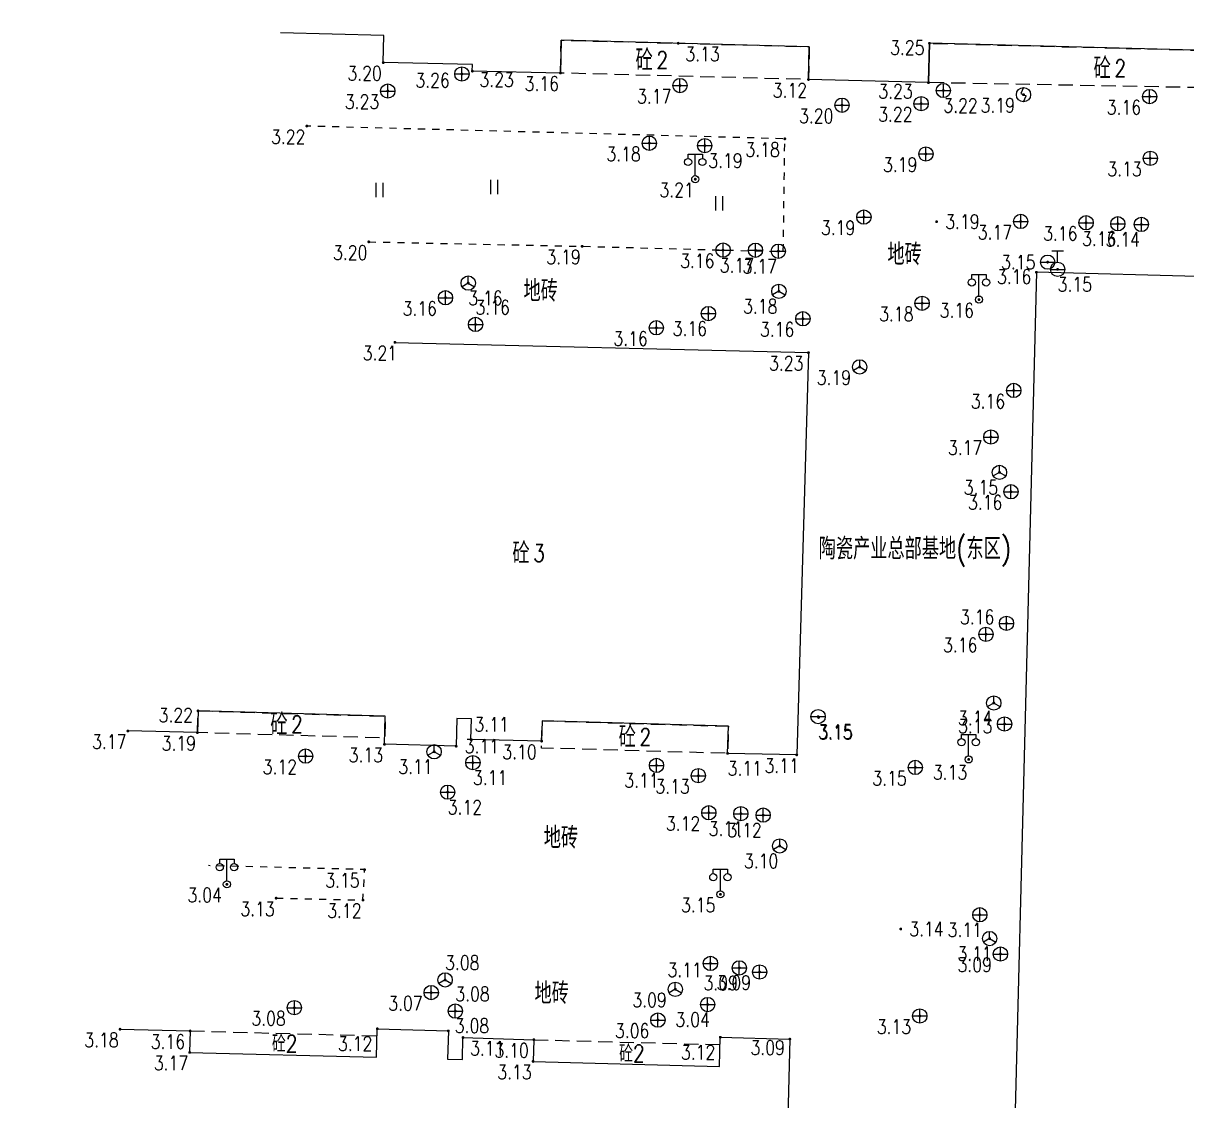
# Model space of a CAD drawing. Extents: x 500064 to 501389, y 2542464 to 2545400.
# Drawn here: x 500655.2 to 500736.5, y 2544872.4 to 2544947.7 of the extents above; entities that cross this region are included whole.
import ezdxf
from ezdxf.enums import TextEntityAlignment as Align

# ---------------------------------------------------------------- set-up
doc = ezdxf.new("R2010")
doc.units = 0
doc.header["$LTSCALE"] = 0.5
doc.linetypes.add('X5', pattern=[3, 2, -1])
doc.linetypes.add('X6', pattern=[2, 1, -1])
doc.layers.get('0').update_dxf_attribs({"linetype": 'CONTINUOUS', "lineweight": 5})
doc.layers.add('GCD', color=8, linetype='CONTINUOUS')
doc.layers.add('地形图', color=8, linetype='CONTINUOUS')
doc.styles.add('HZ', font='romans.shx', dxfattribs={"width": 0.8, "bigfont": 'hztxt.shx'})

# ---------------------------------------------------------------- blocks, each defined once
blk = doc.blocks.new('gc121')
for p, q in [((-0.5, -1), (-0.5, 1)), ((0.5, -1), (0.5, 1))]:
    blk.add_line(p, q)
blk = doc.blocks.new('gc042')
blk.add_line((-1, 0), (1, 0))
blk.add_circle((0, 0), 1)
blk = doc.blocks.new('gc050')
for p, q in [((0, 1), (-0.38, 0.18)), ((-0.38, 0.18), (0.38, -0.18)), ((0, -1), (0.38, -0.18))]:
    blk.add_line(p, q)
blk.add_circle((0, 0), 1)
blk = doc.blocks.new('gc133')
for p, q in [((-0.8, 2.6), (0.8, 2.6)), ((0, 1), (0, 2.6)), ((-1, 0), (1, 0))]:
    blk.add_line(p, q)
blk.add_circle((0, 0), 1)
blk = doc.blocks.new('gc048')
for q in [(-0.87, -0.5), (0, 1), (0.87, -0.5)]:
    blk.add_line((0, 0), q)
blk.add_circle((0, 0), 1)
blk = doc.blocks.new('gc097')
for p, q in [((-1, 2.9), (-1, 3.5)), ((-1, 3.5), (1, 3.5)), ((0, 0.5), (0, 3.5)), ((1, 3.5), (1, 2.9))]:
    blk.add_line(p, q)
for centre in [(-1, 2.4), (1, 2.4), (0, 0)]:
    blk.add_circle(centre, 0.5)
blk = doc.blocks.new('gc043')
for p, q in [((-1, 0), (1, 0)), ((0, -1), (0, 1))]:
    blk.add_line(p, q)
blk.add_circle((0, 0), 1)
blk = doc.blocks.new('GC200')
at = {"linetype": 'Continuous', "const_width": 0.2, "flags": 128}
blk.add_lwpolyline([(-0.1, 0, 1), (0.1, 0, 1)], format="xyb", close=True, dxfattribs=at)

msp = doc.modelspace()

# ---------------------------------------------------------------- linework, layer by layer
at = {"layer": '地形图', "linetype": 'Continuous', "flags": 128}
for points, elevation in [([(500752.084, 2544998.435), (500750.643, 2544942.909), (500744.074, 2544943.089), (500744.14, 2544945.645), (500718.506, 2544946.31), (500718.432, 2544943.56), (500710.049, 2544943.777), (500710.109, 2544946.073), (500692.775, 2544946.528), (500692.715, 2544944.232), (500686.56, 2544944.365), (500686.57, 2544944.826), (500680.336, 2544944.961), (500680.386, 2544946.853), (500673.166, 2544947.042)], 3.135), ([(500681.152, 2544925.406), (500710.046, 2544924.691), (500709.23, 2544896.575), (500704.397, 2544896.676), (500704.452, 2544898.573), (500691.446, 2544898.951), (500691.405, 2544897.533), (500686.46, 2544897.649), (500686.502, 2544899.094), (500685.485, 2544899.124), (500685.429, 2544897.181), (500680.42, 2544897.311), (500680.477, 2544899.269), (500667.391, 2544899.649), (500667.35, 2544898.129), (500662.491, 2544898.246)], 3.205)]:
    msp.add_lwpolyline(points, dxfattribs=dict(at, elevation=elevation))
at = {"layer": '地形图', "linetype": 'X5', "flags": 128}
for points, elevation in [([(500692.715, 2544944.232), (500692.775, 2544946.528), (500710.109, 2544946.073), (500710.049, 2544943.777)], 3.135), ([(500667.35, 2544898.129), (500667.391, 2544899.649), (500680.477, 2544899.269), (500680.433, 2544897.749)], 3.19), ([(500691.405, 2544897.533), (500691.446, 2544898.951), (500704.452, 2544898.573), (500704.397, 2544896.676), (500691.391, 2544897.053)], 3.103)]:
    msp.add_lwpolyline(points, close=True, dxfattribs=dict(at, elevation=elevation))
msp.add_lwpolyline([(500718.432, 2544943.56), (500718.506, 2544946.31), (500744.14, 2544945.645), (500744.074, 2544943.089)], close=True, dxfattribs=at)
at = {"layer": '地形图', "linetype": 'Continuous', "flags": 128}
for points in [[(500718.432, 2544943.56), (500718.506, 2544946.31)], [(500661.945, 2544877.397), (500666.84, 2544877.278), (500666.808, 2544875.78), (500679.869, 2544875.435), (500679.922, 2544877.43), (500684.885, 2544877.276), (500684.833, 2544875.305), (500685.864, 2544875.277), (500685.905, 2544876.814), (500690.858, 2544876.661), (500690.805, 2544875.147), (500703.835, 2544874.803), (500703.889, 2544876.834), (500708.748, 2544876.706), (500708.024, 2544848.553), (500679.201, 2544849.269), (500679.254, 2544851.338), (500666.181, 2544851.674), (500666.127, 2544850.142), (500661.214, 2544850.236), (500661.254, 2544851.801), (500660.26, 2544851.826), (500660.208, 2544849.794), (500655.181, 2544849.883)]]:
    msp.add_lwpolyline(points, dxfattribs=at)
at = {"layer": '地形图', "linetype": 'X6', "flags": 128}
msp.add_lwpolyline([(500679.326, 2544932.431), (500694.232, 2544932.122), (500708.289, 2544931.749), (500708.397, 2544939.634), (500674.995, 2544940.523)], dxfattribs=at)
at = {"layer": '地形图', "linetype": 'Continuous', "elevation": 3.112, "flags": 128}
msp.add_lwpolyline([(500722.711, 2544802.225), (500746.897, 2544801.416), (500749.423, 2544897.616), (500750.165, 2544929.65), (500725.973, 2544930.303), (500723.628, 2544837.872), (500721.832, 2544837.929), (500721.754, 2544834.873), (500723.551, 2544834.827)], close=True, dxfattribs=at)
at = {"layer": '地形图', "linetype": 'X6', "elevation": 3.132, "flags": 128}
msp.add_lwpolyline([(500672.852, 2544886.559), (500678.92, 2544886.426), (500679.031, 2544888.554), (500668.114, 2544888.83)], dxfattribs=at)
at = {"layer": '地形图', "linetype": 'X5', "flags": 128}
for points in [[(500666.84, 2544877.278), (500679.909, 2544876.933)], [(500690.858, 2544876.661), (500703.875, 2544876.318)]]:
    msp.add_lwpolyline(points, dxfattribs=at)

# ---------------------------------------------------------------- block references
at = {"layer": '地形图', "linetype": 'Continuous'}
ref = msp.add_blockref('GC200', (500700.947, 2544946.313, 3.126), dxfattribs=dict(at, xscale=0.5, yscale=0.5, zscale=0.5))
ref.add_attrib('height', '3.13', dxfattribs={"layer": 'GCD', "linetype": 'Continuous', "height": 1, "style": 'HZ', "width": 0.8}).set_placement((500701.447, 2544945.563, 3.13), align=Align.MIDDLE_LEFT)
ref = msp.add_blockref('GC200', (500718.506, 2544946.31, 3.245), dxfattribs=dict(at, xscale=0.5, yscale=0.5, zscale=0.5))
ref.add_attrib('height', '3.25', dxfattribs={"layer": 'GCD', "linetype": 'Continuous', "height": 1, "style": 'HZ', "width": 0.8}).set_placement((500715.756, 2544946.01, 3.25), align=Align.MIDDLE_LEFT)
ref = msp.add_blockref('GC200', (500680.336, 2544944.961, 3.195), dxfattribs=dict(at, xscale=0.5, yscale=0.5, zscale=0.5))
ref.add_attrib('height', '3.20', dxfattribs={"layer": 'GCD', "linetype": 'Continuous', "height": 1, "style": 'HZ', "width": 0.8}).set_placement((500677.836, 2544944.211, 3.2), align=Align.MIDDLE_LEFT)
at = {"layer": '地形图', "linetype": 'Continuous', "xscale": 0.5, "yscale": 0.5}
for name, p in [('gc043', (500685.833, 2544944.164, 3.259)), ('gc043', (500680.653, 2544942.971, 3.226)), ('gc043', (500701.07, 2544943.359, 3.168)), ('gc043', (500719.478, 2544943.011, 3.224)), ('gc050', (500725.075, 2544942.719, 3.187)), ('gc043', (500733.89, 2544942.586, 3.157)), ('gc043', (500712.393, 2544941.984, 3.195)), ('gc043', (500717.922, 2544942.089, 3.22)), ('gc043', (500698.931, 2544939.325, 3.179)), ('gc043', (500702.8, 2544939.155, 3.187)), ('gc043', (500718.257, 2544938.574, 3.192)), ('gc043', (500733.934, 2544938.271, 3.13)), ('gc097', (500702.138, 2544936.811, 3.206)), ('gc121', (500680.08, 2544936.056)), ('gc121', (500688.097, 2544936.272)), ('gc121', (500703.815, 2544935.118)), ('gc043', (500713.921, 2544934.163, 3.186)), ('gc043', (500724.878, 2544933.856, 3.17)), ('gc043', (500729.449, 2544933.766, 3.163)), ('gc043', (500731.666, 2544933.694, 3.162)), ('gc043', (500733.311, 2544933.649, 3.14)), ('gc043', (500704.083, 2544931.854, 3.164)), ('gc043', (500706.348, 2544931.848, 3.169)), ('gc043', (500707.946, 2544931.778, 3.166)), ('gc042', (500726.763, 2544931.012, 3.153)), ('gc133', (500727.459, 2544930.508, 3.147)), ('gc048', (500686.274, 2544929.548, 3.155)), ('gc097', (500721.963, 2544928.394, 3.157)), ('gc043', (500684.685, 2544928.524, 3.161)), ('gc048', (500707.982, 2544928.974, 3.18)), ('gc043', (500717.99, 2544928.139, 3.182)), ('gc043', (500703.06, 2544927.422, 3.156)), ('gc043', (500709.661, 2544927.057, 3.161)), ('gc043', (500686.784, 2544926.656, 3.161)), ('gc043', (500699.42, 2544926.424, 3.162)), ('gc048', (500713.629, 2544923.69, 3.188)), ('gc043', (500724.394, 2544922.044, 3.155)), ('gc043', (500722.797, 2544918.79, 3.166)), ('gc048', (500723.396, 2544916.317, 3.154)), ('gc043', (500724.197, 2544914.965, 3.157)), ('gc043', (500723.887, 2544905.766, 3.155)), ('gc043', (500722.454, 2544905, 3.16)), ('gc048', (500723, 2544900.195, 3.14)), ('gc042', (500710.723, 2544899.248, 3.151)), ('gc043', (500723.752, 2544898.729, 3.128)), ('gc097', (500721.243, 2544896.258, 3.125)), ('gc048', (500683.891, 2544896.792, 3.114)), ('gc043', (500674.911, 2544896.484, 3.119)), ('gc043', (500686.601, 2544896.029, 3.109)), ('gc043', (500699.43, 2544895.834, 3.111)), ('gc043', (500702.357, 2544895.116, 3.128)), ('gc043', (500717.512, 2544895.692, 3.146)), ('gc043', (500684.841, 2544893.966, 3.119)), ('gc043', (500703.086, 2544892.526, 3.115)), ('gc043', (500705.323, 2544892.462, 3.111)), ('gc043', (500706.883, 2544892.36, 3.115)), ('gc048', (500708.04, 2544890.209, 3.095)), ('gc097', (500669.409, 2544887.526, 3.044)), ('gc097', (500703.896, 2544886.823, 3.153)), ('gc043', (500722.023, 2544885.394, 3.108)), ('gc048', (500722.706, 2544883.737, 3.113)), ('gc043', (500703.2, 2544881.997, 3.108)), ('gc043', (500723.465, 2544882.65, 3.087)), ('gc043', (500705.216, 2544881.682, 3.089)), ('gc043', (500706.636, 2544881.395, 3.09)), ('gc048', (500684.659, 2544880.843, 3.08)), ('gc043', (500683.687, 2544879.958, 3.067)), ('gc048', (500700.745, 2544880.187, 3.09)), ('gc043', (500674.123, 2544878.901, 3.076)), ('gc043', (500703.004, 2544879.123, 3.043)), ('gc043', (500685.372, 2544878.665, 3.076)), ('gc043', (500699.529, 2544878.036, 3.064)), ('gc043', (500717.825, 2544878.322, 3.125))]:
    msp.add_blockref(name, p, dxfattribs=at)
at = {"layer": '地形图', "linetype": 'Continuous'}
ref = msp.add_blockref('GC200', (500686.56, 2544944.365, 3.233), dxfattribs=dict(at, xscale=0.5, yscale=0.5, zscale=0.5))
ref.add_attrib('height', '3.23', dxfattribs={"layer": 'GCD', "linetype": 'Continuous', "height": 1, "style": 'HZ', "width": 0.8}).set_placement((500687.06, 2544943.765, 3.23), align=Align.MIDDLE_LEFT)
ref = msp.add_blockref('GC200', (500692.715, 2544944.232, 3.162), dxfattribs=dict(at, xscale=0.5, yscale=0.5, zscale=0.5))
ref.add_attrib('height', '3.16', dxfattribs={"layer": 'GCD', "linetype": 'Continuous', "height": 1, "style": 'HZ', "width": 0.8}).set_placement((500690.215, 2544943.482, 3.16), align=Align.MIDDLE_LEFT)
ref = msp.add_blockref('GC200', (500685.833, 2544944.164, 3.259), dxfattribs=dict(at, xscale=0.5, yscale=0.5, zscale=0.5))
ref.add_attrib('height', '3.26', dxfattribs={"layer": 'GCD', "linetype": 'Continuous', "height": 1, "style": 'HZ', "width": 0.8}).set_placement((500682.583, 2544943.714, 3.26), align=Align.MIDDLE_LEFT)
ref = msp.add_blockref('GC200', (500710.049, 2544943.777, 3.124), dxfattribs=dict(at, xscale=0.5, yscale=0.5, zscale=0.5))
ref.add_attrib('height', '3.12', dxfattribs={"layer": 'GCD', "linetype": 'Continuous', "height": 1, "style": 'HZ', "width": 0.8}).set_placement((500707.549, 2544943.027, 3.12), align=Align.MIDDLE_LEFT)
ref = msp.add_blockref('GC200', (500718.432, 2544943.56, 3.227), dxfattribs=dict(at, xscale=0.5, yscale=0.5, zscale=0.5))
ref.add_attrib('height', '3.23', dxfattribs={"layer": 'GCD', "linetype": 'Continuous', "height": 1, "style": 'HZ', "width": 0.8}).set_placement((500714.932, 2544942.96, 3.23), align=Align.MIDDLE_LEFT)
ref = msp.add_blockref('GC200', (500680.653, 2544942.971, 3.226), dxfattribs=dict(at, xscale=0.5, yscale=0.5, zscale=0.5))
ref.add_attrib('height', '3.23', dxfattribs={"layer": 'GCD', "linetype": 'Continuous', "height": 1, "style": 'HZ', "width": 0.8}).set_placement((500677.653, 2544942.221, 3.23), align=Align.MIDDLE_LEFT)
ref = msp.add_blockref('GC200', (500701.07, 2544943.359, 3.168), dxfattribs=dict(at, xscale=0.5, yscale=0.5, zscale=0.5))
ref.add_attrib('height', '3.17', dxfattribs={"layer": 'GCD', "linetype": 'Continuous', "height": 1, "style": 'HZ', "width": 0.8}).set_placement((500698.07, 2544942.609, 3.17), align=Align.MIDDLE_LEFT)
ref = msp.add_blockref('GC200', (500719.478, 2544943.011, 3.224), dxfattribs=dict(at, xscale=0.5, yscale=0.5, zscale=0.5))
ref.add_attrib('height', '3.22', dxfattribs={"layer": 'GCD', "linetype": 'Continuous', "height": 1, "style": 'HZ', "width": 0.8}).set_placement((500719.478, 2544941.961, 3.22), align=Align.MIDDLE_LEFT)
ref = msp.add_blockref('GC200', (500725.075, 2544942.719, 3.187), dxfattribs=dict(at, xscale=0.5, yscale=0.5, zscale=0.5))
ref.add_attrib('height', '3.19', dxfattribs={"layer": 'GCD', "linetype": 'Continuous', "height": 1, "style": 'HZ', "width": 0.8}).set_placement((500722.075, 2544941.969, 3.19), align=Align.MIDDLE_LEFT)
ref = msp.add_blockref('GC200', (500733.89, 2544942.586, 3.157), dxfattribs=dict(at, xscale=0.5, yscale=0.5, zscale=0.5))
ref.add_attrib('height', '3.16', dxfattribs={"layer": 'GCD', "linetype": 'Continuous', "height": 1, "style": 'HZ', "width": 0.8}).set_placement((500730.89, 2544941.836, 3.16), align=Align.MIDDLE_LEFT)
ref = msp.add_blockref('GC200', (500712.393, 2544941.984, 3.195), dxfattribs=dict(at, xscale=0.5, yscale=0.5, zscale=0.5))
ref.add_attrib('height', '3.20', dxfattribs={"layer": 'GCD', "linetype": 'Continuous', "height": 1, "style": 'HZ', "width": 0.8}).set_placement((500709.393, 2544941.234, 3.2), align=Align.MIDDLE_LEFT)
ref = msp.add_blockref('GC200', (500717.922, 2544942.089, 3.22), dxfattribs=dict(at, xscale=0.5, yscale=0.5, zscale=0.5))
ref.add_attrib('height', '3.22', dxfattribs={"layer": 'GCD', "linetype": 'Continuous', "height": 1, "style": 'HZ', "width": 0.8}).set_placement((500714.922, 2544941.339, 3.22), align=Align.MIDDLE_LEFT)
ref = msp.add_blockref('GC200', (500674.995, 2544940.523, 3.218), dxfattribs=dict(at, xscale=0.5, yscale=0.5, zscale=0.5))
ref.add_attrib('height', '3.22', dxfattribs={"layer": 'GCD', "linetype": 'Continuous', "height": 1, "style": 'HZ', "width": 0.8}).set_placement((500672.495, 2544939.773, 3.22), align=Align.MIDDLE_LEFT)
ref = msp.add_blockref('GC200', (500698.931, 2544939.325, 3.179), dxfattribs=dict(at, xscale=0.5, yscale=0.5, zscale=0.5))
ref.add_attrib('height', '3.18', dxfattribs={"layer": 'GCD', "linetype": 'Continuous', "height": 1, "style": 'HZ', "width": 0.8}).set_placement((500695.931, 2544938.575, 3.18), align=Align.MIDDLE_LEFT)
ref = msp.add_blockref('GC200', (500708.397, 2544939.634, 3.182), dxfattribs=dict(at, xscale=0.5, yscale=0.5, zscale=0.5))
ref.add_attrib('height', '3.18', dxfattribs={"layer": 'GCD', "linetype": 'Continuous', "height": 1, "style": 'HZ', "width": 0.8}).set_placement((500705.647, 2544938.884, 3.18), align=Align.MIDDLE_LEFT)
ref = msp.add_blockref('GC200', (500702.8, 2544939.155, 3.187), dxfattribs=dict(at, xscale=0.5, yscale=0.5, zscale=0.5))
ref.add_attrib('height', '3.19', dxfattribs={"layer": 'GCD', "linetype": 'Continuous', "height": 1, "style": 'HZ', "width": 0.8}).set_placement((500703.05, 2544938.105, 3.19), align=Align.MIDDLE_LEFT)
ref = msp.add_blockref('GC200', (500718.257, 2544938.574, 3.192), dxfattribs=dict(at, xscale=0.5, yscale=0.5, zscale=0.5))
ref.add_attrib('height', '3.19', dxfattribs={"layer": 'GCD', "linetype": 'Continuous', "height": 1, "style": 'HZ', "width": 0.8}).set_placement((500715.257, 2544937.824, 3.19), align=Align.MIDDLE_LEFT)
ref = msp.add_blockref('GC200', (500733.934, 2544938.271, 3.13), dxfattribs=dict(at, xscale=0.5, yscale=0.5, zscale=0.5))
ref.add_attrib('height', '3.13', dxfattribs={"layer": 'GCD', "linetype": 'Continuous', "height": 1, "style": 'HZ', "width": 0.8}).set_placement((500730.934, 2544937.521, 3.13), align=Align.MIDDLE_LEFT)
ref = msp.add_blockref('GC200', (500702.138, 2544936.811, 3.206), dxfattribs=dict(at, xscale=0.5, yscale=0.5, zscale=0.5))
ref.add_attrib('height', '3.21', dxfattribs={"layer": 'GCD', "linetype": 'Continuous', "height": 1, "style": 'HZ', "width": 0.8}).set_placement((500699.638, 2544936.061, 3.21), align=Align.MIDDLE_LEFT)
ref = msp.add_blockref('GC200', (500713.921, 2544934.163, 3.186), dxfattribs=dict(at, xscale=0.5, yscale=0.5, zscale=0.5))
ref.add_attrib('height', '3.19', dxfattribs={"layer": 'GCD', "linetype": 'Continuous', "height": 1, "style": 'HZ', "width": 0.8}).set_placement((500710.921, 2544933.413, 3.19), align=Align.MIDDLE_LEFT)
ref = msp.add_blockref('GC200', (500719.005, 2544933.841, 3.189), dxfattribs=dict(at, xscale=0.5, yscale=0.5, zscale=0.5))
ref.add_attrib('height', '3.19', dxfattribs={"layer": 'GCD', "linetype": 'Continuous', "height": 1, "style": 'HZ', "width": 0.8}).set_placement((500719.605, 2544933.841, 3.189), align=Align.MIDDLE_LEFT)
ref = msp.add_blockref('GC200', (500724.878, 2544933.856, 3.17), dxfattribs=dict(at, xscale=0.5, yscale=0.5, zscale=0.5))
ref.add_attrib('height', '3.17', dxfattribs={"layer": 'GCD', "linetype": 'Continuous', "height": 1, "style": 'HZ', "width": 0.8}).set_placement((500721.878, 2544933.106, 3.17), align=Align.MIDDLE_LEFT)
ref = msp.add_blockref('GC200', (500729.449, 2544933.766, 3.163), dxfattribs=dict(at, xscale=0.5, yscale=0.5, zscale=0.5))
ref.add_attrib('height', '3.16', dxfattribs={"layer": 'GCD', "linetype": 'Continuous', "height": 1, "style": 'HZ', "width": 0.8}).set_placement((500726.449, 2544933.016, 3.16), align=Align.MIDDLE_LEFT)
ref = msp.add_blockref('GC200', (500731.666, 2544933.694, 3.162), dxfattribs=dict(at, xscale=0.5, yscale=0.5, zscale=0.5))
ref.add_attrib('height', '3.16', dxfattribs={"layer": 'GCD', "linetype": 'Continuous', "height": 1, "style": 'HZ', "width": 0.8}).set_placement((500729.166, 2544932.644, 3.16), align=Align.MIDDLE_LEFT)
ref = msp.add_blockref('GC200', (500733.311, 2544933.649, 3.14), dxfattribs=dict(at, xscale=0.5, yscale=0.5, zscale=0.5))
ref.add_attrib('height', '3.14', dxfattribs={"layer": 'GCD', "linetype": 'Continuous', "height": 1, "style": 'HZ', "width": 0.8}).set_placement((500730.811, 2544932.599, 3.14), align=Align.MIDDLE_LEFT)
ref = msp.add_blockref('GC200', (500679.326, 2544932.431, 3.198), dxfattribs=dict(at, xscale=0.5, yscale=0.5, zscale=0.5))
ref.add_attrib('height', '3.20', dxfattribs={"layer": 'GCD', "linetype": 'Continuous', "height": 1, "style": 'HZ', "width": 0.8}).set_placement((500676.826, 2544931.681, 3.2), align=Align.MIDDLE_LEFT)
ref = msp.add_blockref('GC200', (500694.232, 2544932.122, 3.186), dxfattribs=dict(at, xscale=0.5, yscale=0.5, zscale=0.5))
ref.add_attrib('height', '3.19', dxfattribs={"layer": 'GCD', "linetype": 'Continuous', "height": 1, "style": 'HZ', "width": 0.8}).set_placement((500691.732, 2544931.372, 3.19), align=Align.MIDDLE_LEFT)
ref = msp.add_blockref('GC200', (500704.083, 2544931.854, 3.164), dxfattribs=dict(at, xscale=0.5, yscale=0.5, zscale=0.5))
ref.add_attrib('height', '3.16', dxfattribs={"layer": 'GCD', "linetype": 'Continuous', "height": 1, "style": 'HZ', "width": 0.8}).set_placement((500701.083, 2544931.104, 3.16), align=Align.MIDDLE_LEFT)
ref = msp.add_blockref('GC200', (500706.348, 2544931.848, 3.169), dxfattribs=dict(at, xscale=0.5, yscale=0.5, zscale=0.5))
ref.add_attrib('height', '3.17', dxfattribs={"layer": 'GCD', "linetype": 'Continuous', "height": 1, "style": 'HZ', "width": 0.8}).set_placement((500703.848, 2544930.798, 3.17), align=Align.MIDDLE_LEFT)
ref = msp.add_blockref('GC200', (500707.946, 2544931.778, 3.166), dxfattribs=dict(at, xscale=0.5, yscale=0.5, zscale=0.5))
ref.add_attrib('height', '3.17', dxfattribs={"layer": 'GCD', "linetype": 'Continuous', "height": 1, "style": 'HZ', "width": 0.8}).set_placement((500705.446, 2544930.728, 3.17), align=Align.MIDDLE_LEFT)
ref = msp.add_blockref('GC200', (500726.763, 2544931.012, 3.153), dxfattribs=dict(at, xscale=0.5, yscale=0.5, zscale=0.5))
ref.add_attrib('height', '3.15', dxfattribs={"layer": 'GCD', "linetype": 'Continuous', "height": 1, "style": 'HZ', "width": 0.8}).set_placement((500723.513, 2544931.012, 3.15), align=Align.MIDDLE_LEFT)
ref = msp.add_blockref('GC200', (500725.973, 2544930.303, 3.163), dxfattribs=dict(at, xscale=0.5, yscale=0.5, zscale=0.5))
ref.add_attrib('height', '3.16', dxfattribs={"layer": 'GCD', "linetype": 'Continuous', "height": 1, "style": 'HZ', "width": 0.8}).set_placement((500723.223, 2544930.003, 3.16), align=Align.MIDDLE_LEFT)
ref = msp.add_blockref('GC200', (500727.459, 2544930.508, 3.147), dxfattribs=dict(at, xscale=0.5, yscale=0.5, zscale=0.5))
ref.add_attrib('height', '3.15', dxfattribs={"layer": 'GCD', "linetype": 'Continuous', "height": 1, "style": 'HZ', "width": 0.8}).set_placement((500727.459, 2544929.458, 3.15), align=Align.MIDDLE_LEFT)
ref = msp.add_blockref('GC200', (500686.274, 2544929.548, 3.155), dxfattribs=dict(at, xscale=0.5, yscale=0.5, zscale=0.5))
ref.add_attrib('height', '3.16', dxfattribs={"layer": 'GCD', "linetype": 'Continuous', "height": 1, "style": 'HZ', "width": 0.8}).set_placement((500686.274, 2544928.498, 3.16), align=Align.MIDDLE_LEFT)
ref = msp.add_blockref('GC200', (500707.982, 2544928.974, 3.18), dxfattribs=dict(at, xscale=0.5, yscale=0.5, zscale=0.5))
ref.add_attrib('height', '3.18', dxfattribs={"layer": 'GCD', "linetype": 'Continuous', "height": 1, "style": 'HZ', "width": 0.8}).set_placement((500705.482, 2544927.924, 3.18), align=Align.MIDDLE_LEFT)
ref = msp.add_blockref('GC200', (500684.685, 2544928.524, 3.161), dxfattribs=dict(at, xscale=0.5, yscale=0.5, zscale=0.5))
ref.add_attrib('height', '3.16', dxfattribs={"layer": 'GCD', "linetype": 'Continuous', "height": 1, "style": 'HZ', "width": 0.8}).set_placement((500681.685, 2544927.774, 3.16), align=Align.MIDDLE_LEFT)
ref = msp.add_blockref('GC200', (500686.784, 2544926.656, 3.161), dxfattribs=dict(at, xscale=0.5, yscale=0.5, zscale=0.5))
ref.add_attrib('height', '3.16', dxfattribs={"layer": 'GCD', "linetype": 'Continuous', "height": 1, "style": 'HZ', "width": 0.8}).set_placement((500686.784, 2544927.856, 3.16), align=Align.MIDDLE_LEFT)
ref = msp.add_blockref('GC200', (500717.99, 2544928.139, 3.182), dxfattribs=dict(at, xscale=0.5, yscale=0.5, zscale=0.5))
ref.add_attrib('height', '3.18', dxfattribs={"layer": 'GCD', "linetype": 'Continuous', "height": 1, "style": 'HZ', "width": 0.8}).set_placement((500714.99, 2544927.389, 3.18), align=Align.MIDDLE_LEFT)
ref = msp.add_blockref('GC200', (500721.963, 2544928.394, 3.157), dxfattribs=dict(at, xscale=0.5, yscale=0.5, zscale=0.5))
ref.add_attrib('height', '3.16', dxfattribs={"layer": 'GCD', "linetype": 'Continuous', "height": 1, "style": 'HZ', "width": 0.8}).set_placement((500719.213, 2544927.644, 3.16), align=Align.MIDDLE_LEFT)
ref = msp.add_blockref('GC200', (500703.06, 2544927.422, 3.156), dxfattribs=dict(at, xscale=0.5, yscale=0.5, zscale=0.5))
ref.add_attrib('height', '3.16', dxfattribs={"layer": 'GCD', "linetype": 'Continuous', "height": 1, "style": 'HZ', "width": 0.8}).set_placement((500700.56, 2544926.372, 3.16), align=Align.MIDDLE_LEFT)
ref = msp.add_blockref('GC200', (500699.42, 2544926.424, 3.162), dxfattribs=dict(at, xscale=0.5, yscale=0.5, zscale=0.5))
ref.add_attrib('height', '3.16', dxfattribs={"layer": 'GCD', "linetype": 'Continuous', "height": 1, "style": 'HZ', "width": 0.8}).set_placement((500696.42, 2544925.674, 3.16), align=Align.MIDDLE_LEFT)
ref = msp.add_blockref('GC200', (500709.661, 2544927.057, 3.161), dxfattribs=dict(at, xscale=0.5, yscale=0.5, zscale=0.5))
ref.add_attrib('height', '3.16', dxfattribs={"layer": 'GCD', "linetype": 'Continuous', "height": 1, "style": 'HZ', "width": 0.8}).set_placement((500706.661, 2544926.307, 3.16), align=Align.MIDDLE_LEFT)
ref = msp.add_blockref('GC200', (500681.152, 2544925.406, 3.205), dxfattribs=dict(at, xscale=0.5, yscale=0.5, zscale=0.5))
ref.add_attrib('height', '3.21', dxfattribs={"layer": 'GCD', "linetype": 'Continuous', "height": 1, "style": 'HZ', "width": 0.8}).set_placement((500678.902, 2544924.656, 3.21), align=Align.MIDDLE_LEFT)
ref = msp.add_blockref('GC200', (500710.046, 2544924.691, 3.229), dxfattribs=dict(at, xscale=0.5, yscale=0.5, zscale=0.5))
ref.add_attrib('height', '3.23', dxfattribs={"layer": 'GCD', "linetype": 'Continuous', "height": 1, "style": 'HZ', "width": 0.8}).set_placement((500707.296, 2544923.941, 3.23), align=Align.MIDDLE_LEFT)
ref = msp.add_blockref('GC200', (500713.629, 2544923.69, 3.188), dxfattribs=dict(at, xscale=0.5, yscale=0.5, zscale=0.5))
ref.add_attrib('height', '3.19', dxfattribs={"layer": 'GCD', "linetype": 'Continuous', "height": 1, "style": 'HZ', "width": 0.8}).set_placement((500710.629, 2544922.94, 3.19), align=Align.MIDDLE_LEFT)
ref = msp.add_blockref('GC200', (500724.394, 2544922.044, 3.155), dxfattribs=dict(at, xscale=0.5, yscale=0.5, zscale=0.5))
ref.add_attrib('height', '3.16', dxfattribs={"layer": 'GCD', "linetype": 'Continuous', "height": 1, "style": 'HZ', "width": 0.8}).set_placement((500721.394, 2544921.294, 3.16), align=Align.MIDDLE_LEFT)
ref = msp.add_blockref('GC200', (500722.797, 2544918.79, 3.166), dxfattribs=dict(at, xscale=0.5, yscale=0.5, zscale=0.5))
ref.add_attrib('height', '3.17', dxfattribs={"layer": 'GCD', "linetype": 'Continuous', "height": 1, "style": 'HZ', "width": 0.8}).set_placement((500719.797, 2544918.04, 3.17), align=Align.MIDDLE_LEFT)
ref = msp.add_blockref('GC200', (500723.396, 2544916.317, 3.154), dxfattribs=dict(at, xscale=0.5, yscale=0.5, zscale=0.5))
ref.add_attrib('height', '3.15', dxfattribs={"layer": 'GCD', "linetype": 'Continuous', "height": 1, "style": 'HZ', "width": 0.8}).set_placement((500720.896, 2544915.267, 3.15), align=Align.MIDDLE_LEFT)
ref = msp.add_blockref('GC200', (500724.197, 2544914.965, 3.157), dxfattribs=dict(at, xscale=0.5, yscale=0.5, zscale=0.5))
ref.add_attrib('height', '3.16', dxfattribs={"layer": 'GCD', "linetype": 'Continuous', "height": 1, "style": 'HZ', "width": 0.8}).set_placement((500721.197, 2544914.215, 3.16), align=Align.MIDDLE_LEFT)
ref = msp.add_blockref('GC200', (500723.887, 2544905.766, 3.155), dxfattribs=dict(at, xscale=0.5, yscale=0.5, zscale=0.5))
ref.add_attrib('height', '3.16', dxfattribs={"layer": 'GCD', "linetype": 'Continuous', "height": 1, "style": 'HZ', "width": 0.8}).set_placement((500720.637, 2544906.216, 3.16), align=Align.MIDDLE_LEFT)
ref = msp.add_blockref('GC200', (500722.454, 2544905, 3.16), dxfattribs=dict(at, xscale=0.5, yscale=0.5, zscale=0.5))
ref.add_attrib('height', '3.16', dxfattribs={"layer": 'GCD', "linetype": 'Continuous', "height": 1, "style": 'HZ', "width": 0.8}).set_placement((500719.454, 2544904.25, 3.16), align=Align.MIDDLE_LEFT)
ref = msp.add_blockref('GC200', (500667.391, 2544899.649, 3.223), dxfattribs=dict(at, xscale=0.5, yscale=0.5, zscale=0.5))
ref.add_attrib('height', '3.22', dxfattribs={"layer": 'GCD', "linetype": 'Continuous', "height": 1, "style": 'HZ', "width": 0.8}).set_placement((500664.641, 2544899.349, 3.22), align=Align.MIDDLE_LEFT)
ref = msp.add_blockref('GC200', (500723, 2544900.195, 3.14), dxfattribs=dict(at, xscale=0.5, yscale=0.5, zscale=0.5))
ref.add_attrib('height', '3.14', dxfattribs={"layer": 'GCD', "linetype": 'Continuous', "height": 1, "style": 'HZ', "width": 0.8}).set_placement((500720.5, 2544899.145, 3.14), align=Align.MIDDLE_LEFT)
ref = msp.add_blockref('GC200', (500686.46, 2544897.649, 3.106), dxfattribs=dict(at, xscale=0.5, yscale=0.5, zscale=0.5))
ref.add_attrib('height', '3.11', dxfattribs={"layer": 'GCD', "linetype": 'Continuous', "height": 1, "style": 'HZ', "width": 0.8}).set_placement((500686.71, 2544898.699, 3.11), align=Align.MIDDLE_LEFT)
ref = msp.add_blockref('GC200', (500710.723, 2544899.248, 3.151), dxfattribs=dict(at, xscale=0.5, yscale=0.5, zscale=0.5))
ref.add_attrib('height', '3.15', dxfattribs={"layer": 'GCD', "linetype": 'Continuous', "height": 1, "style": 'HZ', "width": 0.8}).set_placement((500710.723, 2544898.198, 3.15), align=Align.MIDDLE_LEFT)
ref = msp.add_blockref('GC200', (500710.753, 2544899.189, 3.146), dxfattribs=dict(at, xscale=0.5, yscale=0.5, zscale=0.5))
ref.add_attrib('height', '3.15', dxfattribs={"layer": 'GCD', "linetype": 'Continuous', "height": 1, "style": 'HZ', "width": 0.8}).set_placement((500710.753, 2544898.139, 3.15), align=Align.MIDDLE_LEFT)
ref = msp.add_blockref('GC200', (500723.752, 2544898.729, 3.128), dxfattribs=dict(at, xscale=0.5, yscale=0.5, zscale=0.5))
ref.add_attrib('height', '3.13', dxfattribs={"layer": 'GCD', "linetype": 'Continuous', "height": 1, "style": 'HZ', "width": 0.8}).set_placement((500720.502, 2544898.579, 3.13), align=Align.MIDDLE_LEFT)
ref = msp.add_blockref('GC200', (500662.491, 2544898.246, 3.174), dxfattribs=dict(at, xscale=0.5, yscale=0.5, zscale=0.5))
ref.add_attrib('height', '3.17', dxfattribs={"layer": 'GCD', "linetype": 'Continuous', "height": 1, "style": 'HZ', "width": 0.8}).set_placement((500659.991, 2544897.496, 3.17), align=Align.MIDDLE_LEFT)
ref = msp.add_blockref('GC200', (500667.35, 2544898.129, 3.19), dxfattribs=dict(at, xscale=0.5, yscale=0.5, zscale=0.5))
ref.add_attrib('height', '3.19', dxfattribs={"layer": 'GCD', "linetype": 'Continuous', "height": 1, "style": 'HZ', "width": 0.8}).set_placement((500664.85, 2544897.379, 3.19), align=Align.MIDDLE_LEFT)
ref = msp.add_blockref('GC200', (500680.42, 2544897.311, 3.126), dxfattribs=dict(at, xscale=0.5, yscale=0.5, zscale=0.5))
ref.add_attrib('height', '3.13', dxfattribs={"layer": 'GCD', "linetype": 'Continuous', "height": 1, "style": 'HZ', "width": 0.8}).set_placement((500677.92, 2544896.561, 3.13), align=Align.MIDDLE_LEFT)
ref = msp.add_blockref('GC200', (500685.429, 2544897.181, 3.107), dxfattribs=dict(at, xscale=0.5, yscale=0.5, zscale=0.5))
ref.add_attrib('height', '3.11', dxfattribs={"layer": 'GCD', "linetype": 'Continuous', "height": 1, "style": 'HZ', "width": 0.8}).set_placement((500686.029, 2544897.181, 3.107), align=Align.MIDDLE_LEFT)
ref = msp.add_blockref('GC200', (500691.405, 2544897.533, 3.103), dxfattribs=dict(at, xscale=0.5, yscale=0.5, zscale=0.5))
ref.add_attrib('height', '3.10', dxfattribs={"layer": 'GCD', "linetype": 'Continuous', "height": 1, "style": 'HZ', "width": 0.8}).set_placement((500688.655, 2544896.783, 3.1), align=Align.MIDDLE_LEFT)
ref = msp.add_blockref('GC200', (500674.911, 2544896.484, 3.119), dxfattribs=dict(at, xscale=0.5, yscale=0.5, zscale=0.5))
ref.add_attrib('height', '3.12', dxfattribs={"layer": 'GCD', "linetype": 'Continuous', "height": 1, "style": 'HZ', "width": 0.8}).set_placement((500671.911, 2544895.734, 3.12), align=Align.MIDDLE_LEFT)
ref = msp.add_blockref('GC200', (500683.891, 2544896.792, 3.114), dxfattribs=dict(at, xscale=0.5, yscale=0.5, zscale=0.5))
ref.add_attrib('height', '3.11', dxfattribs={"layer": 'GCD', "linetype": 'Continuous', "height": 1, "style": 'HZ', "width": 0.8}).set_placement((500681.391, 2544895.742, 3.11), align=Align.MIDDLE_LEFT)
ref = msp.add_blockref('GC200', (500704.397, 2544896.676, 3.114), dxfattribs=dict(at, xscale=0.5, yscale=0.5, zscale=0.5))
ref.add_attrib('height', '3.11', dxfattribs={"layer": 'GCD', "linetype": 'Continuous', "height": 1, "style": 'HZ', "width": 0.8}).set_placement((500704.397, 2544895.626, 3.11), align=Align.MIDDLE_LEFT)
ref = msp.add_blockref('GC200', (500709.23, 2544896.575, 3.108), dxfattribs=dict(at, xscale=0.5, yscale=0.5, zscale=0.5))
ref.add_attrib('height', '3.11', dxfattribs={"layer": 'GCD', "linetype": 'Continuous', "height": 1, "style": 'HZ', "width": 0.8}).set_placement((500706.98, 2544895.825, 3.11), align=Align.MIDDLE_LEFT)
ref = msp.add_blockref('GC200', (500721.243, 2544896.258, 3.125), dxfattribs=dict(at, xscale=0.5, yscale=0.5, zscale=0.5))
ref.add_attrib('height', '3.13', dxfattribs={"layer": 'GCD', "linetype": 'Continuous', "height": 1, "style": 'HZ', "width": 0.8}).set_placement((500718.743, 2544895.358, 3.13), align=Align.MIDDLE_LEFT)
ref = msp.add_blockref('GC200', (500686.601, 2544896.029, 3.109), dxfattribs=dict(at, xscale=0.5, yscale=0.5, zscale=0.5))
ref.add_attrib('height', '3.11', dxfattribs={"layer": 'GCD', "linetype": 'Continuous', "height": 1, "style": 'HZ', "width": 0.8}).set_placement((500686.601, 2544894.979, 3.11), align=Align.MIDDLE_LEFT)
ref = msp.add_blockref('GC200', (500699.43, 2544895.834, 3.111), dxfattribs=dict(at, xscale=0.5, yscale=0.5, zscale=0.5))
ref.add_attrib('height', '3.11', dxfattribs={"layer": 'GCD', "linetype": 'Continuous', "height": 1, "style": 'HZ', "width": 0.8}).set_placement((500697.18, 2544894.784, 3.11), align=Align.MIDDLE_LEFT)
ref = msp.add_blockref('GC200', (500717.512, 2544895.692, 3.146), dxfattribs=dict(at, xscale=0.5, yscale=0.5, zscale=0.5))
ref.add_attrib('height', '3.15', dxfattribs={"layer": 'GCD', "linetype": 'Continuous', "height": 1, "style": 'HZ', "width": 0.8}).set_placement((500714.512, 2544894.942, 3.15), align=Align.MIDDLE_LEFT)
ref = msp.add_blockref('GC200', (500702.357, 2544895.116, 3.128), dxfattribs=dict(at, xscale=0.5, yscale=0.5, zscale=0.5))
ref.add_attrib('height', '3.13', dxfattribs={"layer": 'GCD', "linetype": 'Continuous', "height": 1, "style": 'HZ', "width": 0.8}).set_placement((500699.357, 2544894.366, 3.13), align=Align.MIDDLE_LEFT)
ref = msp.add_blockref('GC200', (500684.841, 2544893.966, 3.119), dxfattribs=dict(at, xscale=0.5, yscale=0.5, zscale=0.5))
ref.add_attrib('height', '3.12', dxfattribs={"layer": 'GCD', "linetype": 'Continuous', "height": 1, "style": 'HZ', "width": 0.8}).set_placement((500684.841, 2544892.916, 3.12), align=Align.MIDDLE_LEFT)
ref = msp.add_blockref('GC200', (500703.086, 2544892.526, 3.115), dxfattribs=dict(at, xscale=0.5, yscale=0.5, zscale=0.5))
ref.add_attrib('height', '3.12', dxfattribs={"layer": 'GCD', "linetype": 'Continuous', "height": 1, "style": 'HZ', "width": 0.8}).set_placement((500700.086, 2544891.776, 3.12), align=Align.MIDDLE_LEFT)
ref = msp.add_blockref('GC200', (500705.323, 2544892.462, 3.111), dxfattribs=dict(at, xscale=0.5, yscale=0.5, zscale=0.5))
ref.add_attrib('height', '3.11', dxfattribs={"layer": 'GCD', "linetype": 'Continuous', "height": 1, "style": 'HZ', "width": 0.8}).set_placement((500703.073, 2544891.412, 3.11), align=Align.MIDDLE_LEFT)
ref = msp.add_blockref('GC200', (500706.883, 2544892.36, 3.115), dxfattribs=dict(at, xscale=0.5, yscale=0.5, zscale=0.5))
ref.add_attrib('height', '3.12', dxfattribs={"layer": 'GCD', "linetype": 'Continuous', "height": 1, "style": 'HZ', "width": 0.8}).set_placement((500704.383, 2544891.31, 3.12), align=Align.MIDDLE_LEFT)
ref = msp.add_blockref('GC200', (500708.04, 2544890.209, 3.095), dxfattribs=dict(at, xscale=0.5, yscale=0.5, zscale=0.5))
ref.add_attrib('height', '3.10', dxfattribs={"layer": 'GCD', "linetype": 'Continuous', "height": 1, "style": 'HZ', "width": 0.8}).set_placement((500705.54, 2544889.159, 3.1), align=Align.MIDDLE_LEFT)
ref = msp.add_blockref('GC200', (500679.031, 2544888.554, 3.147), dxfattribs=dict(at, xscale=0.5, yscale=0.5, zscale=0.5))
ref.add_attrib('height', '3.15', dxfattribs={"layer": 'GCD', "linetype": 'Continuous', "height": 1, "style": 'HZ', "width": 0.8}).set_placement((500676.281, 2544887.804, 3.15), align=Align.MIDDLE_LEFT)
ref = msp.add_blockref('GC200', (500669.409, 2544887.526, 3.044), dxfattribs=dict(at, xscale=0.5, yscale=0.5, zscale=0.5))
ref.add_attrib('height', '3.04', dxfattribs={"layer": 'GCD', "linetype": 'Continuous', "height": 1, "style": 'HZ', "width": 0.8}).set_placement((500666.659, 2544886.776, 3.04), align=Align.MIDDLE_LEFT)
ref = msp.add_blockref('GC200', (500672.852, 2544886.559, 3.132), dxfattribs=dict(at, xscale=0.5, yscale=0.5, zscale=0.5))
ref.add_attrib('height', '3.13', dxfattribs={"layer": 'GCD', "linetype": 'Continuous', "height": 1, "style": 'HZ', "width": 0.8}).set_placement((500670.352, 2544885.809, 3.13), align=Align.MIDDLE_LEFT)
ref = msp.add_blockref('GC200', (500703.896, 2544886.823, 3.153), dxfattribs=dict(at, xscale=0.5, yscale=0.5, zscale=0.5))
ref.add_attrib('height', '3.15', dxfattribs={"layer": 'GCD', "linetype": 'Continuous', "height": 1, "style": 'HZ', "width": 0.8}).set_placement((500701.146, 2544886.073, 3.15), align=Align.MIDDLE_LEFT)
ref = msp.add_blockref('GC200', (500678.92, 2544886.426, 3.116), dxfattribs=dict(at, xscale=0.5, yscale=0.5, zscale=0.5))
ref.add_attrib('height', '3.12', dxfattribs={"layer": 'GCD', "linetype": 'Continuous', "height": 1, "style": 'HZ', "width": 0.8}).set_placement((500676.42, 2544885.676, 3.12), align=Align.MIDDLE_LEFT)
ref = msp.add_blockref('GC200', (500722.023, 2544885.394, 3.108), dxfattribs=dict(at, xscale=0.5, yscale=0.5, zscale=0.5))
ref.add_attrib('height', '3.11', dxfattribs={"layer": 'GCD', "linetype": 'Continuous', "height": 1, "style": 'HZ', "width": 0.8}).set_placement((500719.773, 2544884.344, 3.11), align=Align.MIDDLE_LEFT)
ref = msp.add_blockref('GC200', (500716.494, 2544884.403, 3.139), dxfattribs=dict(at, xscale=0.5, yscale=0.5, zscale=0.5))
ref.add_attrib('height', '3.14', dxfattribs={"layer": 'GCD', "linetype": 'Continuous', "height": 1, "style": 'HZ', "width": 0.8}).set_placement((500717.094, 2544884.403, 3.139), align=Align.MIDDLE_LEFT)
ref = msp.add_blockref('GC200', (500722.706, 2544883.737, 3.113), dxfattribs=dict(at, xscale=0.5, yscale=0.5, zscale=0.5))
ref.add_attrib('height', '3.11', dxfattribs={"layer": 'GCD', "linetype": 'Continuous', "height": 1, "style": 'HZ', "width": 0.8}).set_placement((500720.456, 2544882.687, 3.11), align=Align.MIDDLE_LEFT)
ref = msp.add_blockref('GC200', (500684.659, 2544880.843, 3.08), dxfattribs=dict(at, xscale=0.5, yscale=0.5, zscale=0.5))
ref.add_attrib('height', '3.08', dxfattribs={"layer": 'GCD', "linetype": 'Continuous', "height": 1, "style": 'HZ', "width": 0.8}).set_placement((500684.659, 2544882.043, 3.08), align=Align.MIDDLE_LEFT)
ref = msp.add_blockref('GC200', (500723.465, 2544882.65, 3.087), dxfattribs=dict(at, xscale=0.5, yscale=0.5, zscale=0.5))
ref.add_attrib('height', '3.09', dxfattribs={"layer": 'GCD', "linetype": 'Continuous', "height": 1, "style": 'HZ', "width": 0.8}).set_placement((500720.465, 2544881.9, 3.09), align=Align.MIDDLE_LEFT)
ref = msp.add_blockref('GC200', (500703.2, 2544881.997, 3.108), dxfattribs=dict(at, xscale=0.5, yscale=0.5, zscale=0.5))
ref.add_attrib('height', '3.11', dxfattribs={"layer": 'GCD', "linetype": 'Continuous', "height": 1, "style": 'HZ', "width": 0.8}).set_placement((500700.2, 2544881.547, 3.11), align=Align.MIDDLE_LEFT)
ref = msp.add_blockref('GC200', (500705.216, 2544881.682, 3.089), dxfattribs=dict(at, xscale=0.5, yscale=0.5, zscale=0.5))
ref.add_attrib('height', '3.09', dxfattribs={"layer": 'GCD', "linetype": 'Continuous', "height": 1, "style": 'HZ', "width": 0.8}).set_placement((500702.716, 2544880.632, 3.09), align=Align.MIDDLE_LEFT)
ref = msp.add_blockref('GC200', (500706.636, 2544881.395, 3.09), dxfattribs=dict(at, xscale=0.5, yscale=0.5, zscale=0.5))
ref.add_attrib('height', '3.09', dxfattribs={"layer": 'GCD', "linetype": 'Continuous', "height": 1, "style": 'HZ', "width": 0.8}).set_placement((500703.636, 2544880.645, 3.09), align=Align.MIDDLE_LEFT)
ref = msp.add_blockref('GC200', (500683.687, 2544879.958, 3.067), dxfattribs=dict(at, xscale=0.5, yscale=0.5, zscale=0.5))
ref.add_attrib('height', '3.07', dxfattribs={"layer": 'GCD', "linetype": 'Continuous', "height": 1, "style": 'HZ', "width": 0.8}).set_placement((500680.687, 2544879.208, 3.07), align=Align.MIDDLE_LEFT)
ref = msp.add_blockref('GC200', (500685.372, 2544878.665, 3.076), dxfattribs=dict(at, xscale=0.5, yscale=0.5, zscale=0.5))
ref.add_attrib('height', '3.08', dxfattribs={"layer": 'GCD', "linetype": 'Continuous', "height": 1, "style": 'HZ', "width": 0.8}).set_placement((500685.372, 2544879.865, 3.08), align=Align.MIDDLE_LEFT)
ref = msp.add_blockref('GC200', (500700.745, 2544880.187, 3.09), dxfattribs=dict(at, xscale=0.5, yscale=0.5, zscale=0.5))
ref.add_attrib('height', '3.09', dxfattribs={"layer": 'GCD', "linetype": 'Continuous', "height": 1, "style": 'HZ', "width": 0.8}).set_placement((500697.745, 2544879.437, 3.09), align=Align.MIDDLE_LEFT)
ref = msp.add_blockref('GC200', (500674.123, 2544878.901, 3.076), dxfattribs=dict(at, xscale=0.5, yscale=0.5, zscale=0.5))
ref.add_attrib('height', '3.08', dxfattribs={"layer": 'GCD', "linetype": 'Continuous', "height": 1, "style": 'HZ', "width": 0.8}).set_placement((500671.123, 2544878.151, 3.08), align=Align.MIDDLE_LEFT)
ref = msp.add_blockref('GC200', (500703.004, 2544879.123, 3.043), dxfattribs=dict(at, xscale=0.5, yscale=0.5, zscale=0.5))
ref.add_attrib('height', '3.04', dxfattribs={"layer": 'GCD', "linetype": 'Continuous', "height": 1, "style": 'HZ', "width": 0.8}).set_placement((500700.754, 2544878.073, 3.04), align=Align.MIDDLE_LEFT)
ref = msp.add_blockref('GC200', (500717.825, 2544878.322, 3.125), dxfattribs=dict(at, xscale=0.5, yscale=0.5, zscale=0.5))
ref.add_attrib('height', '3.13', dxfattribs={"layer": 'GCD', "linetype": 'Continuous', "height": 1, "style": 'HZ', "width": 0.8}).set_placement((500714.825, 2544877.572, 3.13), align=Align.MIDDLE_LEFT)
ref = msp.add_blockref('GC200', (500684.885, 2544877.276, 3.082), dxfattribs=dict(at, xscale=0.5, yscale=0.5, zscale=0.5))
ref.add_attrib('height', '3.08', dxfattribs={"layer": 'GCD', "linetype": 'Continuous', "height": 1, "style": 'HZ', "width": 0.8}).set_placement((500685.336, 2544877.636, 3.082), align=Align.MIDDLE_LEFT)
ref = msp.add_blockref('GC200', (500699.529, 2544878.036, 3.064), dxfattribs=dict(at, xscale=0.5, yscale=0.5, zscale=0.5))
ref.add_attrib('height', '3.06', dxfattribs={"layer": 'GCD', "linetype": 'Continuous', "height": 1, "style": 'HZ', "width": 0.8}).set_placement((500696.529, 2544877.286, 3.06), align=Align.MIDDLE_LEFT)
ref = msp.add_blockref('GC200', (500661.945, 2544877.397, 3.18), dxfattribs=dict(at, xscale=0.5, yscale=0.5, zscale=0.5))
ref.add_attrib('height', '3.18', dxfattribs={"layer": 'GCD', "linetype": 'Continuous', "height": 1, "style": 'HZ', "width": 0.8}).set_placement((500659.445, 2544876.647, 3.18), align=Align.MIDDLE_LEFT)
ref = msp.add_blockref('GC200', (500666.84, 2544877.278, 3.158), dxfattribs=dict(at, xscale=0.5, yscale=0.5, zscale=0.5))
ref.add_attrib('height', '3.16', dxfattribs={"layer": 'GCD', "linetype": 'Continuous', "height": 1, "style": 'HZ', "width": 0.8}).set_placement((500664.09, 2544876.528, 3.16), align=Align.MIDDLE_LEFT)
ref = msp.add_blockref('GC200', (500679.922, 2544877.43, 3.116), dxfattribs=dict(at, xscale=0.5, yscale=0.5, zscale=0.5))
ref.add_attrib('height', '3.12', dxfattribs={"layer": 'GCD', "linetype": 'Continuous', "height": 1, "style": 'HZ', "width": 0.8}).set_placement((500677.172, 2544876.38, 3.12), align=Align.MIDDLE_LEFT)
ref = msp.add_blockref('GC200', (500685.905, 2544876.814, 3.11), dxfattribs=dict(at, xscale=0.5, yscale=0.5, zscale=0.5))
ref.add_attrib('height', '3.11', dxfattribs={"layer": 'GCD', "linetype": 'Continuous', "height": 1, "style": 'HZ', "width": 0.8}).set_placement((500686.405, 2544876.064, 3.11), align=Align.MIDDLE_LEFT)
ref = msp.add_blockref('GC200', (500703.889, 2544876.834, 3.115), dxfattribs=dict(at, xscale=0.5, yscale=0.5, zscale=0.5))
ref.add_attrib('height', '3.12', dxfattribs={"layer": 'GCD', "linetype": 'Continuous', "height": 1, "style": 'HZ', "width": 0.8}).set_placement((500701.139, 2544875.784, 3.12), align=Align.MIDDLE_LEFT)
ref = msp.add_blockref('GC200', (500708.748, 2544876.706, 3.087), dxfattribs=dict(at, xscale=0.5, yscale=0.5, zscale=0.5))
ref.add_attrib('height', '3.09', dxfattribs={"layer": 'GCD', "linetype": 'Continuous', "height": 1, "style": 'HZ', "width": 0.8}).set_placement((500705.998, 2544876.106, 3.09), align=Align.MIDDLE_LEFT)
ref = msp.add_blockref('GC200', (500690.858, 2544876.661, 3.098), dxfattribs=dict(at, xscale=0.5, yscale=0.5, zscale=0.5))
ref.add_attrib('height', '3.10', dxfattribs={"layer": 'GCD', "linetype": 'Continuous', "height": 1, "style": 'HZ', "width": 0.8}).set_placement((500688.108, 2544875.911, 3.1), align=Align.MIDDLE_LEFT)
ref = msp.add_blockref('GC200', (500666.808, 2544875.78, 3.166), dxfattribs=dict(at, xscale=0.5, yscale=0.5, zscale=0.5))
ref.add_attrib('height', '3.17', dxfattribs={"layer": 'GCD', "linetype": 'Continuous', "height": 1, "style": 'HZ', "width": 0.8}).set_placement((500664.308, 2544875.03, 3.17), align=Align.MIDDLE_LEFT)
ref = msp.add_blockref('GC200', (500690.805, 2544875.147, 3.127), dxfattribs=dict(at, xscale=0.5, yscale=0.5, zscale=0.5))
ref.add_attrib('height', '3.13', dxfattribs={"layer": 'GCD', "linetype": 'Continuous', "height": 1, "style": 'HZ', "width": 0.8}).set_placement((500688.305, 2544874.397, 3.13), align=Align.MIDDLE_LEFT)

# ---------------------------------------------------------------- texts
at = {"layer": '地形图', "linetype": 'Continuous', "style": 'HZ', "width": 0.8}
for p in [(500699.169, 2544945.139), (500731.176, 2544944.566), (500690.564, 2544910.676), (500673.645, 2544898.711), (500697.991, 2544897.828)]:
    msp.add_text('砼', height=1.5, dxfattribs=at).set_placement(p, align=Align.MIDDLE_RIGHT)
for s, p in [('2', (500699.419, 2544945.139)), ('2', (500731.426, 2544944.566)), ('3', (500690.814, 2544910.676)), ('2', (500673.895, 2544898.711)), ('2', (500698.241, 2544897.828))]:
    msp.add_text(s, height=1.2, dxfattribs=at).set_placement(p, align=Align.MIDDLE_LEFT)
for s, height, p in [('地砖', 1.5, (500716.765, 2544931.63)), ('地砖', 1.5, (500691.336, 2544929.079)), ('陶瓷产业总部基地(东区)', 1.5, (500717.487, 2544910.878)), ('地砖', 1.5, (500692.752, 2544890.852)), ('地砖', 1.5, (500692.105, 2544879.985)), ('砼2', 1.2, (500673.451, 2544876.445)), ('砼2', 1.2, (500697.715, 2544875.759))]:
    msp.add_text(s, height=height, dxfattribs=at).set_placement(p, align=Align.MIDDLE)

doc.saveas('drawing.dxf')
